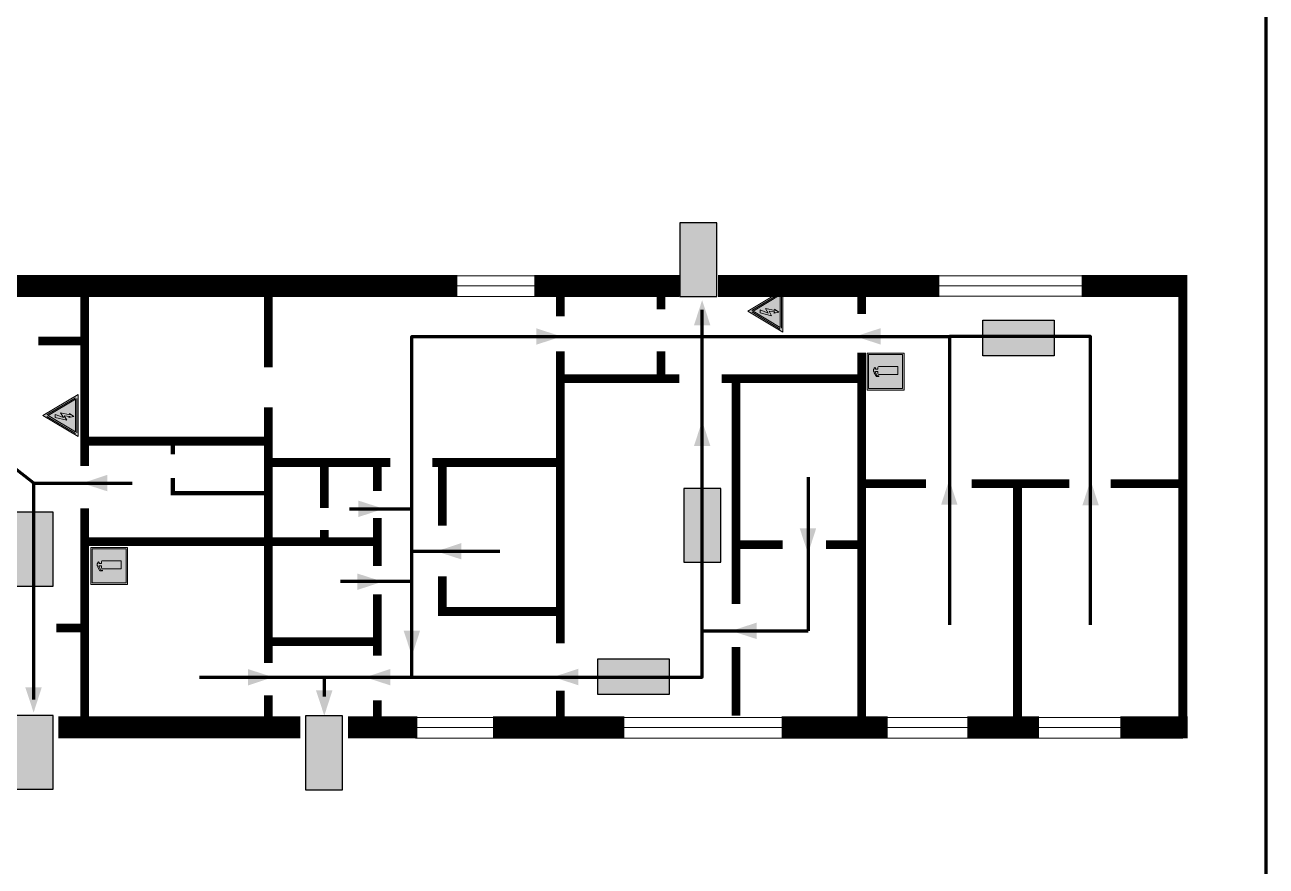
# Model space of a CAD drawing. Header units: millimetres. Extents: x 13114 to 67229, y 22859 to 38520.
# Drawn here: x 32125.9 to 32394.5, y 25475 to 25657.1 of the extents above; entities that cross this region are included whole.
import ezdxf

# ---------------------------------------------------------------- set-up
doc = ezdxf.new("R2010")
doc.units = ezdxf.units.MM
doc.layers.add('План_Штампы', color=7, linetype='Continuous')

# ---------------------------------------------------------------- blocks, each defined once
blk = doc.blocks.new('A$C32E8229D')
at = {"true_color": 0xffffff}
blk.add_hatch(color=7, dxfattribs=at).paths.add_polyline_path([(0, 0), (0, -8), (16, -8), (16, 0)])
h = blk.add_hatch(color=126)
h.paths.add_polyline_path([(0.2, -0.2), (15.8, -0.2), (15.8, -7.8), (0.2, -7.8)])
h.paths.add_polyline_path([(13.49, -2.05), (12.08, -2.05), (11.37, -2.63, 0.162397), (11.29, -2.84), (11.29, -3.63), (10.35, -3.63), (10.35, -4.05), (11.68, -4.05), (11.68, -3.48), (12.26, -4.28), (11.29, -5.1), (11.29, -6.78), (11.85, -6.78), (11.85, -5.44), (12.8, -4.64), (12.8, -5.94), (14.46, -5.94), (14.46, -5.39), (13.45, -5.39), (13.45, -3.97), (12.46, -2.59), (13.15, -2.59), (13.69, -3.34), (14.18, -3)], flags=16)
h.paths.add_polyline_path([(10.74, -1.82, 1), (11.8, -1.82, 1)], flags=16)
h.paths.add_polyline_path([(9.39, -3.59), (5.99, -3.59), (6.56, -3.03), (5.91, -3.03), (5.1, -3.83), (5.91, -4.64), (6.56, -4.64), (5.99, -4.09), (9.39, -4.09)], flags=16)
h.paths.add_polyline_path([(4.29, -1.08), (1.72, -1.08), (1.72, -6.6), (4.29, -6.6)], flags=16)
at = {"color": 126}
blk.add_lwpolyline([(16, -8), (0, -8), (0, 0), (16, 0)], close=True, dxfattribs=at)
blk = doc.blocks.new('A$C7B4425F7')
at = {"true_color": 0xffffff}
blk.add_hatch(color=7, dxfattribs=at).paths.add_polyline_path([(0, 0), (-16, 0), (-16, -8), (0, -8)])
h = blk.add_hatch(color=126)
h.paths.add_polyline_path([(-0.2, -0.2), (-15.8, -0.2), (-15.8, -7.8), (-0.2, -7.8)])
h.paths.add_polyline_path([(-11.76, -2.03), (-11.76, -3.66), (-11.17, -3.66, -0.568275), (-11.17, -6.18), (-12.58, -6.18), (-12.58, -2.03)], flags=16)
h.paths.add_polyline_path([(-13.33, -4.12, -0.495768), (-13.59, -6.18), (-15.03, -6.18), (-15.03, -2.03), (-13.59, -2.03, -0.487973)], flags=16)
h.paths.add_polyline_path([(-10.25, -2.03), (-9.48, -2.03), (-9.48, -6.18), (-10.25, -6.18)], flags=16)
h.paths.add_polyline_path([(-13.84, -3.69), (-14.24, -3.69), (-14.24, -3.03), (-13.9, -3.03, -0.692621)], flags=0)
h.paths.add_polyline_path([(-9.15, -2.03), (-8.4, -2.03), (-8.04, -3.07), (-7.68, -2.03), (-6.93, -2.03), (-7.64, -4.1), (-6.93, -6.18), (-7.68, -6.18), (-8.04, -5.14), (-8.4, -6.18), (-9.15, -6.18), (-8.44, -4.1)], flags=16)
h.paths.add_polyline_path([(-11.76, -4.46), (-11.42, -4.46, -0.692621), (-11.36, -5.12), (-11.76, -5.12)], flags=0)
h.paths.add_polyline_path([(-13.9, -5.2), (-14.24, -5.2), (-14.24, -4.55), (-13.84, -4.55, -0.708038)], flags=0)
edge = h.paths.add_edge_path(flags=16)
edge.add_ellipse((-5.51, -4.08), major_axis=(0, 2.05), ratio=0.586184, start_angle=0, end_angle=360)
edge = h.paths.add_edge_path(flags=0)
edge.add_ellipse((-5.51, -4.08), major_axis=(0, 1.14), ratio=0.454828, start_angle=0, end_angle=360)
h.paths.add_polyline_path([(-4.13, -4.96, 0.377264), (-3.48, -4.52, 0.0555), (-3.16, -2.03), (-1.66, -2.03), (-1.66, -4.96), (-0.96, -4.96), (-0.96, -7.01), (-1.75, -7.01), (-1.75, -6.18), (-3.3, -6.18), (-3.3, -7.02), (-4.13, -7.02)], flags=16)
h.paths.add_polyline_path([(-2.73, -2.91), (-2.28, -2.91), (-2.28, -4.96), (-3.05, -4.96, 0.079136)], flags=0)
at = {"color": 126}
blk.add_lwpolyline([(-16, -8), (0, -8), (0, 0), (-16, 0)], close=True, dxfattribs=at)
blk = doc.blocks.new('A$C3AD82952')
at = {"true_color": 0xf5f5ff}
h = blk.add_hatch(color=7, dxfattribs=at)
h.dxf.hatch_style = 1
h.paths.add_polyline_path([(8.21, 8.73, 0.414214), (7.89, 9.05), (7.22, 9.05), (7.22, 9.92), (7.59, 9.92, 1), (7.57, 10.36), (7.22, 10.36), (7.22, 10.6), (6.43, 10.6), (6.43, 10.36), (6.01, 10.36), (4.74, 9.59), (4.74, 8.69), (4.98, 8.73), (4.98, 9.26), (6.12, 9.91), (6.43, 9.91), (6.43, 9.05), (5.76, 9.05, 0.414214), (5.44, 8.73), (5.44, 2.2), (8.21, 2.2)], flags=0)
h.paths.add_polyline_path([(12.8, 12.8), (0, 12.8), (0, 0), (12.8, 0)])
h.paths.add_polyline_path([(0.51, 12.29), (12.29, 12.29), (12.29, 0.51), (0.51, 0.51)], flags=16)
h.paths.add_polyline_path([(4.74, 9.59), (6.01, 10.36), (6.43, 10.36), (6.43, 10.6), (7.22, 10.6), (7.22, 10.36), (7.59, 10.36, -0.94586), (7.59, 9.92), (7.22, 9.92), (7.22, 9.05), (7.89, 9.05, -0.414214), (8.21, 8.73), (8.21, 2.2), (5.44, 2.2), (5.44, 8.73, -0.414214), (5.76, 9.05), (6.43, 9.05), (6.43, 9.91), (6.12, 9.91), (4.98, 9.26), (4.98, 8.73), (4.74, 8.69)], flags=0)
h = blk.add_hatch(color=242)
h.dxf.hatch_style = 1
h.paths.add_polyline_path([(12.29, 12.29), (0.51, 12.29), (0.51, 0.51), (12.29, 0.51)])
h.paths.add_polyline_path([(4.74, 8.69), (4.74, 9.59), (6.01, 10.36), (6.43, 10.36), (6.43, 10.6), (7.22, 10.6), (7.22, 10.36), (7.59, 10.36, -0.94586), (7.59, 9.92), (7.22, 9.92), (7.22, 9.05), (7.89, 9.05, -0.414214), (8.21, 8.73), (8.21, 2.2), (5.44, 2.2), (5.44, 8.73, -0.414214), (5.76, 9.05), (6.43, 9.05), (6.43, 9.91), (6.12, 9.91), (4.98, 9.26), (4.98, 8.73)], flags=16)
h = blk.add_hatch(color=7, dxfattribs=at)
h.dxf.hatch_style = 1
h.paths.add_polyline_path([(8.21, 8.73, 0.414214), (7.89, 9.05), (7.22, 9.05), (7.22, 9.92), (7.59, 9.92, 1), (7.57, 10.36), (7.22, 10.36), (7.22, 10.6), (6.43, 10.6), (6.43, 10.36), (6.01, 10.36), (4.74, 9.59), (4.74, 8.69), (4.98, 8.73), (4.98, 9.26), (6.12, 9.91), (6.43, 9.91), (6.43, 9.05), (5.76, 9.05, 0.414214), (5.44, 8.73), (5.44, 2.2), (8.21, 2.2)])
at = {"color": 242, "lineweight": 5}
for p, q in [((0, 0), (0, 12.8)), ((0, 12.8), (12.8, 12.8)), ((6.01, 10.36), (4.74, 9.59)), ((4.74, 9.59), (4.74, 8.69)), ((4.74, 8.69), (4.98, 8.73)), ((4.98, 9.26), (6.12, 9.91)), ((4.98, 8.73), (4.98, 9.26)), ((5.44, 2.2), (5.44, 8.73)), ((5.76, 9.05), (6.43, 9.05)), ((6.01, 10.36), (6.43, 10.36)), ((6.12, 9.91), (6.43, 9.91)), ((7.22, 10.6), (6.43, 10.6)), ((6.43, 10.6), (6.43, 10.36)), ((6.43, 9.91), (6.43, 9.05)), ((7.22, 10.36), (7.22, 10.6)), ((7.59, 10.36), (7.22, 10.36)), ((7.22, 9.05), (7.22, 9.92)), ((7.59, 9.92), (7.22, 9.92)), ((7.89, 9.05), (7.22, 9.05)), ((8.21, 2.2), (8.21, 8.73)), ((12.8, 0), (12.8, 12.8)), ((0, 0), (12.8, 0)), ((5.44, 2.2), (8.21, 2.2))]:
    blk.add_line(p, q, dxfattribs=at)
blk.add_lwpolyline([(0.51, 12.29), (12.29, 12.29), (12.29, 0.51), (0.51, 0.51)], close=True, dxfattribs=at)
for centre, radius, start, end in [((5.76, 8.73), 0.32, 90, 180), ((7.58, 10.14), 0.223, 273.1875, 86.8125), ((7.89, 8.73), 0.32, 0, 90)]:
    blk.add_arc(centre, radius, start, end, dxfattribs=at)
blk = doc.blocks.new('A$C3E6D3DDE')
at = {"lineweight": 5}
h = blk.add_hatch(color=40, dxfattribs=at)
h.paths.add_polyline_path([(24.1, 1.45), (16.46, -11.35), (31.74, -11.35)])
h.paths.add_polyline_path([(24.09, -0.46), (30.03, -10.41), (18.14, -10.41)], flags=16)
h.paths.add_polyline_path([(24.54, -3.08), (23.41, -6.02), (25.13, -5.01), (24.33, -8.5), (24.82, -8.27), (23.79, -9.86), (23.4, -8.04), (23.8, -8.43), (24.04, -6.29), (22.39, -7.25), (23.44, -3.08)], flags=0)
h = blk.add_hatch(color=256, dxfattribs=at)
h.paths.add_polyline_path([(24.37, 0.03, 0.567511), (23.82, 0.03), (17.59, -10.4, 0.582454), (17.86, -10.88), (30.32, -10.88, 0.582149), (30.6, -10.4)])
h.paths.add_polyline_path([(24.09, -0.46), (18.14, -10.41), (30.03, -10.41)], flags=16)
h.paths.add_polyline_path([(24.54, -3.08), (23.41, -6.02), (25.13, -5.01), (24.33, -8.5), (24.82, -8.27), (23.79, -9.86), (23.4, -8.04), (23.8, -8.43), (24.04, -6.29), (22.39, -7.25), (23.44, -3.08)], flags=0)
h = blk.add_hatch(color=40, dxfattribs=at)
h.paths.add_polyline_path([(24.09, -0.46), (18.14, -10.41), (30.03, -10.41)])
h.paths.add_polyline_path([(24.82, -8.27), (23.79, -9.86), (23.4, -8.04), (23.8, -8.43), (24.04, -6.29), (22.39, -7.25), (23.44, -3.08), (24.54, -3.08), (23.41, -6.02), (25.13, -5.01), (24.33, -8.5)], flags=16)
at = {"color": 40, "lineweight": 5}
for p, q in [((16.46, -11.35), (24.1, 1.45)), ((24.1, 1.45), (31.74, -11.35))]:
    blk.add_line(p, q, dxfattribs=at)
at = {"lineweight": 5}
for p, q in [((17.59, -10.4), (23.82, 0.03)), ((24.37, 0.03), (30.6, -10.4)), ((18.14, -10.41), (24.09, -0.46)), ((23.44, -3.08), (22.39, -7.25)), ((23.41, -6.02), (24.54, -3.08)), ((24.54, -3.08), (23.44, -3.08)), ((24.09, -0.46), (30.03, -10.41)), ((22.39, -7.25), (24.04, -6.29)), ((23.8, -8.43), (23.4, -8.04)), ((23.4, -8.04), (23.79, -9.86)), ((25.13, -5.01), (23.41, -6.02)), ((23.79, -9.86), (24.82, -8.27)), ((24.04, -6.29), (23.8, -8.43)), ((24.33, -8.5), (25.13, -5.01)), ((24.82, -8.27), (24.33, -8.5)), ((17.86, -10.88), (30.32, -10.88)), ((18.14, -10.41), (30.03, -10.41))]:
    blk.add_line(p, q, dxfattribs=at)
at = {"color": 50, "lineweight": 5}
blk.add_line((31.74, -11.35), (16.46, -11.35), dxfattribs=at)

msp = doc.modelspace()

# ---------------------------------------------------------------- linework, layer by layer
at = {"color": 6, "lineweight": 100}
msp.add_lwpolyline([(31794.54, 25460.02), (32394.54, 25460.02), (32394.54, 25855.02), (31794.54, 25855.02)], close=True, dxfattribs=at)
at = {"lineweight": 100}
for points, const_width in [([(32219.49, 25600.55), (32044.34, 25600.55)], 4.75), ([(32267.56, 25600.55), (32236.17, 25600.55)], 4.75), ([(32323.85, 25600.55), (32275.89, 25600.55)], 4.75), ([(32377.45, 25600.55), (32354.64, 25600.55)], 4.75), ([(32157.96, 25564.09), (32157.96, 25566.75)], 0.95), ([(32178.62, 25555.7), (32157.96, 25555.7), (32157.96, 25558.99)], 0.95), ([(32133.15, 25504.98), (32185.57, 25504.98)], 4.75), ([(32195.89, 25504.98), (32210.84, 25504.98)], 4.75), ([(32227.26, 25504.98), (32255.62, 25504.98)], 4.75), ([(32289.71, 25504.98), (32312.67, 25504.98)], 4.75), ([(32329.88, 25504.98), (32345.41, 25504.98)], 4.75), ([(32362.96, 25504.98), (32377.52, 25504.98)], 4.75)]:
    msp.add_lwpolyline(points, dxfattribs=dict(at, const_width=const_width))
at = {"lineweight": 0, "const_width": 1.9}
for points in [[(32178.62, 25582.95), (32178.62, 25601.09)], [(32360.86, 25557.77), (32376.5, 25557.77), (32376.5, 25506.57), (32376.5, 25600.58)], [(32376.5, 25600.55), (32376.5, 25602.09)], [(32138.9, 25561.58), (32138.9, 25600.03)], [(32241.79, 25593.99), (32241.79, 25599.64)], [(32263.6, 25595.46), (32263.6, 25599.54)], [(32306.99, 25594.49), (32306.99, 25599.74)], [(32138.9, 25588.62), (32128.85, 25588.62)], [(32214.09, 25562.34), (32241.79, 25562.34), (32241.79, 25586.41)], [(32263.6, 25580.47), (32263.6, 25586.41)], [(32276.69, 25580.47), (32306.99, 25580.47), (32306.99, 25586.1)], [(32241.79, 25580.47), (32267.53, 25580.47)], [(32279.84, 25580.47), (32279.84, 25531.74)], [(32299.29, 25544.55), (32306.99, 25544.55), (32306.99, 25580.47), (32306.99, 25505.37), (32306.99, 25557.77), (32320.94, 25557.77)], [(32138.9, 25566.94), (32178.62, 25566.94), (32178.62, 25545.18), (32178.62, 25574.24)], [(32197.64, 25562.34), (32197.64, 25562.34), (32178.62, 25562.34), (32205.01, 25562.34)], [(32190.75, 25562.34), (32190.75, 25552.49)], [(32202.22, 25562.34), (32202.22, 25556.16)], [(32216.26, 25562.34), (32216.26, 25548.63)], [(32241.79, 25562.34), (32241.79, 25523.17)], [(32330.8, 25557.77), (32351.96, 25557.77)], [(32340.74, 25557.77), (32340.74, 25505.66)], [(32132.75, 25526.49), (32138.9, 25526.49), (32138.9, 25505.26), (32138.9, 25552.44)], [(32202.22, 25550.29), (32202.22, 25539.95)], [(32190.75, 25545.18), (32190.75, 25547.71)], [(32178.62, 25518.96), (32178.62, 25545.18), (32138.9, 25545.18)], [(32178.62, 25545.18), (32202.22, 25545.18)], [(32279.84, 25544.55), (32289.91, 25544.55)], [(32216.26, 25537.69), (32216.26, 25530.07), (32241.79, 25530.07)], [(32202.22, 25533.83), (32202.22, 25520.55)], [(32202.22, 25523.53), (32178.62, 25523.53)], [(32279.84, 25522.42), (32279.84, 25507.55)], [(32178.62, 25504.98), (32178.62, 25511.92)], [(32241.79, 25512.94), (32241.79, 25504.86)], [(32202.22, 25510.85), (32202.22, 25503.39)]]:
    msp.add_lwpolyline(points, dxfattribs=at)
at = {"lineweight": 0}
for points in [[(32218.67, 25602.77), (32239.04, 25602.77)], [(32323.61, 25602.74), (32359.89, 25602.74)], [(32219.49, 25600.55), (32239.85, 25600.55)], [(32323.85, 25600.55), (32360.12, 25600.55)], [(32219.27, 25598.28), (32239.64, 25598.28)], [(32323.44, 25598.34), (32359.72, 25598.34)], [(32210.21, 25507.15), (32376.76, 25507.15)], [(32210.84, 25504.98), (32376.7, 25504.98)], [(32210.44, 25502.68), (32376.5, 25502.68)]]:
    msp.add_lwpolyline(points, dxfattribs=at)
at = {"color": 126, "lineweight": 100, "true_color": 0x008754}
for points in [[(32127.9, 25557.87), (32101.31, 25578.64), (32064.88, 25578.64), (32047.69, 25568.6), (32028.73, 25568.6), (32028.73, 25595.14)], [(32209.68, 25515.88), (32272.5, 25515.88), (32272.5, 25595.41)], [(32163.72, 25515.88), (32209.68, 25515.88), (32209.68, 25589.64), (32326, 25589.64), (32326, 25527.18)], [(32356.5, 25527.18), (32356.5, 25589.64), (32326, 25589.64)], [(32295.44, 25559.17), (32295.44, 25525.89)], [(32127.9, 25511.01), (32127.9, 25557.87), (32149.15, 25557.87)], [(32196.16, 25552.31), (32209.68, 25552.31)], [(32209.68, 25543.11), (32228.75, 25543.11)], [(32209.68, 25536.56), (32194.21, 25536.56)], [(32272.5, 25525.89), (32295.44, 25525.89)], [(32190.73, 25515.88), (32190.73, 25511.66)]]:
    msp.add_lwpolyline(points, dxfattribs=at)
at = {"layer": 'План_Штампы', "color": 126, "true_color": 0x008754}
for points in [[(32274.28, 25592.02), (32270.73, 25592.03), (32272.49, 25597.48)], [(32236.61, 25587.82), (32236.62, 25591.37), (32242.06, 25589.61)], [(32311.13, 25591.42), (32311.12, 25587.86), (32305.68, 25589.62)], [(32274.28, 25565.89), (32270.73, 25565.9), (32272.49, 25571.35)], [(32143.78, 25559.65), (32143.77, 25556.1), (32138.32, 25557.86)], [(32327.75, 25553.18), (32324.2, 25553.19), (32325.96, 25558.64)], [(32358.33, 25553.06), (32354.78, 25553.07), (32356.54, 25558.51)], [(32198.13, 25550.53), (32198.13, 25554.08), (32203.58, 25552.32)], [(32293.61, 25548.06), (32297.16, 25548.05), (32295.4, 25542.6)], [(32220.42, 25544.9), (32220.41, 25541.35), (32214.96, 25543.11)], [(32197.9, 25534.75), (32197.91, 25538.3), (32203.35, 25536.54)], [(32284.26, 25527.67), (32284.26, 25524.12), (32278.81, 25525.88)], [(32207.9, 25525.92), (32211.45, 25525.91), (32209.69, 25520.46)], [(32174.21, 25514.07), (32174.22, 25517.62), (32179.66, 25515.86)], [(32205.03, 25517.64), (32205.02, 25514.09), (32199.57, 25515.85)], [(32245.67, 25517.68), (32245.67, 25514.13), (32240.22, 25515.89)], [(32126.04, 25513.66), (32129.59, 25513.65), (32127.83, 25508.2)], [(32188.94, 25512.99), (32192.49, 25512.99), (32190.73, 25507.54)]]:
    msp.add_solid(points, dxfattribs=at)

# ---------------------------------------------------------------- block references
at = {"rotation": 90}
for name, p, xscale, yscale, zscale in [('A$C3E6D3DDE', (32283.23, 25580.78), 0.59375, 0.59375, 0.59375), ('A$C3AD82952', (32316.18, 25578), 0.625, 0.625, 0.625), ('A$C3E6D3DDE', (32130.7, 25558.18), 0.59375, 0.59375, 0.59375), ('A$C3AD82952', (32148.18, 25535.95), 0.625, 0.625, 0.625)]:
    msp.add_blockref(name, p, dxfattribs=dict(at, xscale=xscale, yscale=yscale, zscale=zscale))
at = {"xscale": -1, "rotation": 90}
msp.add_blockref('A$C32E8229D', (32268.54, 25556.74), dxfattribs=at)
at = {"layer": 'План_Штампы', "rotation": 90}
for p in [(32267.67, 25614.23), (32124.07, 25507.6), (32186.67, 25507.51)]:
    msp.add_blockref('A$C7B4425F7', p, dxfattribs=at)
at = {"layer": 'План_Штампы', "color": 126, "true_color": 0x008754}
for p, xscale, yscale, zscale, rotation in [((32333.25, 25593.14), 0.9618853433112002, 0.9618853433112002, 0.9618853433112002, 359.9978653237144), ((32123.9, 25535.49), 1.012510887696, 1.012510887696, 1.012510887696, 89.99786532371444), ((32249.94, 25519.81), 0.9618853433112002, 0.9618853433112002, 0.9618853433112002, 359.9978653237144)]:
    msp.add_blockref('A$C32E8229D', p, dxfattribs=dict(at, xscale=xscale, yscale=yscale, zscale=zscale, rotation=rotation))

doc.saveas('drawing.dxf')
